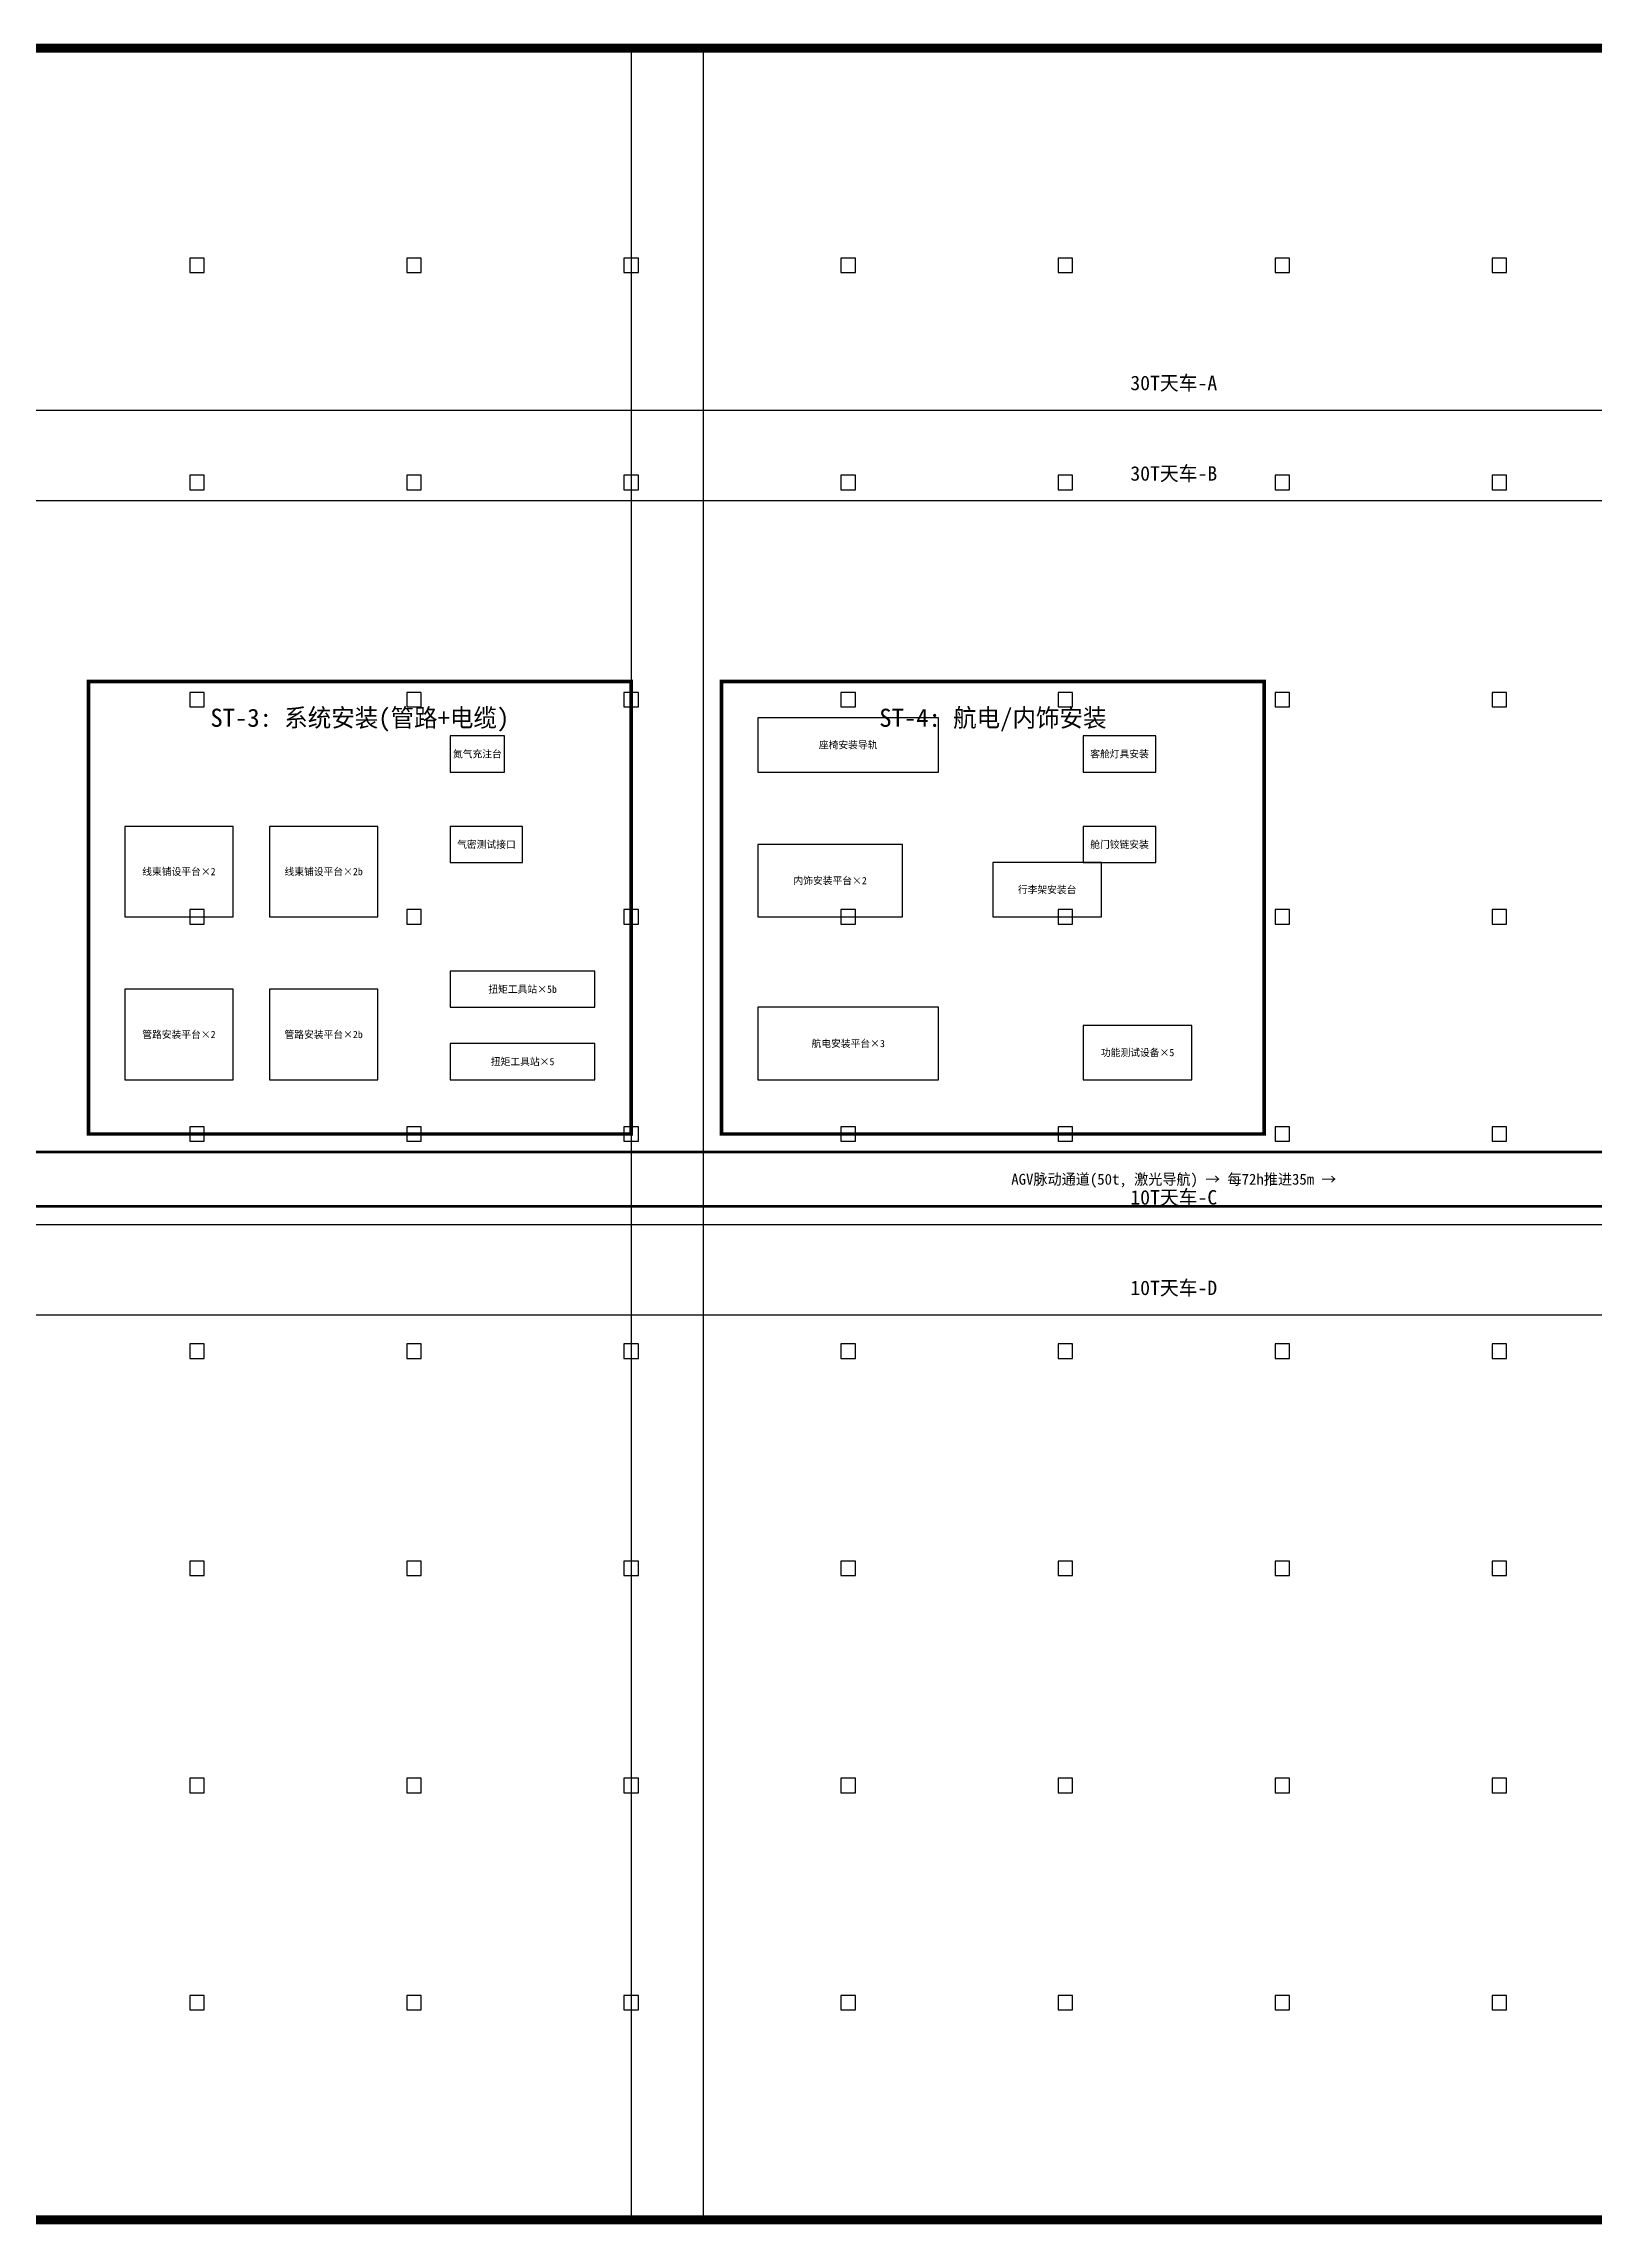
# Model space of a CAD drawing. Header units: metres. Extents: x -10 to 300, y -76 to 120.
# Drawn here: x 87.5 to 173.3, y -0.2 to 120.3 of the extents above; entities that cross this region are included whole.
import ezdxf
from ezdxf.enums import TextEntityAlignment as Align

# ---------------------------------------------------------------- set-up
doc = ezdxf.new("R2010")
doc.units = ezdxf.units.M
for name, color, linetype in [('A-COLS', 8, 'Continuous'), ('A-WALL', 7, 'Continuous'), ('E-CRANE-10T', 6, 'Continuous'), ('E-CRANE-30T', 6, 'Continuous'), ('M-EQUIP', 4, 'Continuous'), ('M-EQUIP-LABEL', 7, 'Continuous'), ('P-FLOW-AGV', 30, 'Continuous'), ('S-ZONE-FIRE', 1, 'Continuous'), ('T-STATION', 3, 'Continuous')]:
    doc.layers.add(name, color=color, linetype=linetype)

msp = doc.modelspace()

# ---------------------------------------------------------------- linework, layer by layer
at = {"layer": 'A-COLS'}
for points in [[(95.6, 107.6), (96.4, 107.6), (96.4, 108.4), (95.6, 108.4), (95.6, 107.6)], [(107.6, 107.6), (108.4, 107.6), (108.4, 108.4), (107.6, 108.4), (107.6, 107.6)], [(119.6, 107.6), (120.4, 107.6), (120.4, 108.4), (119.6, 108.4), (119.6, 107.6)], [(131.6, 107.6), (132.4, 107.6), (132.4, 108.4), (131.6, 108.4), (131.6, 107.6)], [(143.6, 107.6), (144.4, 107.6), (144.4, 108.4), (143.6, 108.4), (143.6, 107.6)], [(155.6, 107.6), (156.4, 107.6), (156.4, 108.4), (155.6, 108.4), (155.6, 107.6)], [(167.6, 107.6), (168.4, 107.6), (168.4, 108.4), (167.6, 108.4), (167.6, 107.6)], [(95.6, 95.6), (96.4, 95.6), (96.4, 96.4), (95.6, 96.4), (95.6, 95.6)], [(107.6, 95.6), (108.4, 95.6), (108.4, 96.4), (107.6, 96.4), (107.6, 95.6)], [(119.6, 95.6), (120.4, 95.6), (120.4, 96.4), (119.6, 96.4), (119.6, 95.6)], [(131.6, 95.6), (132.4, 95.6), (132.4, 96.4), (131.6, 96.4), (131.6, 95.6)], [(143.6, 95.6), (144.4, 95.6), (144.4, 96.4), (143.6, 96.4), (143.6, 95.6)], [(155.6, 95.6), (156.4, 95.6), (156.4, 96.4), (155.6, 96.4), (155.6, 95.6)], [(167.6, 95.6), (168.4, 95.6), (168.4, 96.4), (167.6, 96.4), (167.6, 95.6)], [(95.6, 83.6), (96.4, 83.6), (96.4, 84.4), (95.6, 84.4), (95.6, 83.6)], [(107.6, 83.6), (108.4, 83.6), (108.4, 84.4), (107.6, 84.4), (107.6, 83.6)], [(119.6, 83.6), (120.4, 83.6), (120.4, 84.4), (119.6, 84.4), (119.6, 83.6)], [(131.6, 83.6), (132.4, 83.6), (132.4, 84.4), (131.6, 84.4), (131.6, 83.6)], [(143.6, 83.6), (144.4, 83.6), (144.4, 84.4), (143.6, 84.4), (143.6, 83.6)], [(155.6, 83.6), (156.4, 83.6), (156.4, 84.4), (155.6, 84.4), (155.6, 83.6)], [(167.6, 83.6), (168.4, 83.6), (168.4, 84.4), (167.6, 84.4), (167.6, 83.6)], [(95.6, 71.6), (96.4, 71.6), (96.4, 72.4), (95.6, 72.4), (95.6, 71.6)], [(107.6, 71.6), (108.4, 71.6), (108.4, 72.4), (107.6, 72.4), (107.6, 71.6)], [(119.6, 71.6), (120.4, 71.6), (120.4, 72.4), (119.6, 72.4), (119.6, 71.6)], [(131.6, 71.6), (132.4, 71.6), (132.4, 72.4), (131.6, 72.4), (131.6, 71.6)], [(143.6, 71.6), (144.4, 71.6), (144.4, 72.4), (143.6, 72.4), (143.6, 71.6)], [(155.6, 71.6), (156.4, 71.6), (156.4, 72.4), (155.6, 72.4), (155.6, 71.6)], [(167.6, 71.6), (168.4, 71.6), (168.4, 72.4), (167.6, 72.4), (167.6, 71.6)], [(95.6, 59.6), (96.4, 59.6), (96.4, 60.4), (95.6, 60.4), (95.6, 59.6)], [(107.6, 59.6), (108.4, 59.6), (108.4, 60.4), (107.6, 60.4), (107.6, 59.6)], [(119.6, 59.6), (120.4, 59.6), (120.4, 60.4), (119.6, 60.4), (119.6, 59.6)], [(131.6, 59.6), (132.4, 59.6), (132.4, 60.4), (131.6, 60.4), (131.6, 59.6)], [(143.6, 59.6), (144.4, 59.6), (144.4, 60.4), (143.6, 60.4), (143.6, 59.6)], [(155.6, 59.6), (156.4, 59.6), (156.4, 60.4), (155.6, 60.4), (155.6, 59.6)], [(167.6, 59.6), (168.4, 59.6), (168.4, 60.4), (167.6, 60.4), (167.6, 59.6)], [(95.6, 47.6), (96.4, 47.6), (96.4, 48.4), (95.6, 48.4), (95.6, 47.6)], [(107.6, 47.6), (108.4, 47.6), (108.4, 48.4), (107.6, 48.4), (107.6, 47.6)], [(119.6, 47.6), (120.4, 47.6), (120.4, 48.4), (119.6, 48.4), (119.6, 47.6)], [(131.6, 47.6), (132.4, 47.6), (132.4, 48.4), (131.6, 48.4), (131.6, 47.6)], [(143.6, 47.6), (144.4, 47.6), (144.4, 48.4), (143.6, 48.4), (143.6, 47.6)], [(155.6, 47.6), (156.4, 47.6), (156.4, 48.4), (155.6, 48.4), (155.6, 47.6)], [(167.6, 47.6), (168.4, 47.6), (168.4, 48.4), (167.6, 48.4), (167.6, 47.6)], [(95.6, 35.6), (96.4, 35.6), (96.4, 36.4), (95.6, 36.4), (95.6, 35.6)], [(107.6, 35.6), (108.4, 35.6), (108.4, 36.4), (107.6, 36.4), (107.6, 35.6)], [(119.6, 35.6), (120.4, 35.6), (120.4, 36.4), (119.6, 36.4), (119.6, 35.6)], [(131.6, 35.6), (132.4, 35.6), (132.4, 36.4), (131.6, 36.4), (131.6, 35.6)], [(143.6, 35.6), (144.4, 35.6), (144.4, 36.4), (143.6, 36.4), (143.6, 35.6)], [(155.6, 35.6), (156.4, 35.6), (156.4, 36.4), (155.6, 36.4), (155.6, 35.6)], [(167.6, 35.6), (168.4, 35.6), (168.4, 36.4), (167.6, 36.4), (167.6, 35.6)], [(95.6, 23.6), (96.4, 23.6), (96.4, 24.4), (95.6, 24.4), (95.6, 23.6)], [(107.6, 23.6), (108.4, 23.6), (108.4, 24.4), (107.6, 24.4), (107.6, 23.6)], [(119.6, 23.6), (120.4, 23.6), (120.4, 24.4), (119.6, 24.4), (119.6, 23.6)], [(131.6, 23.6), (132.4, 23.6), (132.4, 24.4), (131.6, 24.4), (131.6, 23.6)], [(143.6, 23.6), (144.4, 23.6), (144.4, 24.4), (143.6, 24.4), (143.6, 23.6)], [(155.6, 23.6), (156.4, 23.6), (156.4, 24.4), (155.6, 24.4), (155.6, 23.6)], [(167.6, 23.6), (168.4, 23.6), (168.4, 24.4), (167.6, 24.4), (167.6, 23.6)], [(95.6, 11.6), (96.4, 11.6), (96.4, 12.4), (95.6, 12.4), (95.6, 11.6)], [(107.6, 11.6), (108.4, 11.6), (108.4, 12.4), (107.6, 12.4), (107.6, 11.6)], [(119.6, 11.6), (120.4, 11.6), (120.4, 12.4), (119.6, 12.4), (119.6, 11.6)], [(131.6, 11.6), (132.4, 11.6), (132.4, 12.4), (131.6, 12.4), (131.6, 11.6)], [(143.6, 11.6), (144.4, 11.6), (144.4, 12.4), (143.6, 12.4), (143.6, 11.6)], [(155.6, 11.6), (156.4, 11.6), (156.4, 12.4), (155.6, 12.4), (155.6, 11.6)], [(167.6, 11.6), (168.4, 11.6), (168.4, 12.4), (167.6, 12.4), (167.6, 11.6)]]:
    msp.add_lwpolyline(points, close=True, dxfattribs=at)
at = {"layer": 'A-WALL', "const_width": 0.5}
msp.add_lwpolyline([(0, 0), (300, 0), (300, 120), (0, 120), (0, 0)], dxfattribs=at)
at = {"layer": 'E-CRANE-10T'}
for p, q in [((5, 55), (295, 55)), ((5, 50), (295, 50))]:
    msp.add_line(p, q, dxfattribs=at)
at = {"layer": 'E-CRANE-30T'}
for p, q in [((5, 100), (295, 100)), ((5, 95), (295, 95))]:
    msp.add_line(p, q, dxfattribs=at)
at = {"layer": 'M-EQUIP'}
for points in [[(110, 80), (113, 80), (113, 82), (110, 82), (110, 80)], [(127, 80), (137, 80), (137, 83), (127, 83), (127, 80)], [(145, 80), (149, 80), (149, 82), (145, 82), (145, 80)], [(92, 72), (98, 72), (98, 77), (92, 77), (92, 72)], [(100, 72), (106, 72), (106, 77), (100, 77), (100, 72)], [(110, 75), (114, 75), (114, 77), (110, 77), (110, 75)], [(127, 72), (135, 72), (135, 76), (127, 76), (127, 72)], [(145, 75), (149, 75), (149, 77), (145, 77), (145, 75)], [(140, 72), (146, 72), (146, 75), (140, 75), (140, 72)], [(110, 67), (118, 67), (118, 69), (110, 69), (110, 67)], [(92, 63), (98, 63), (98, 68), (92, 68), (92, 63)], [(100, 63), (106, 63), (106, 68), (100, 68), (100, 63)], [(127, 63), (137, 63), (137, 67), (127, 67), (127, 63)], [(145, 63), (151, 63), (151, 66), (145, 66), (145, 63)], [(110, 63), (118, 63), (118, 65), (110, 65), (110, 63)]]:
    msp.add_lwpolyline(points, close=True, dxfattribs=at)
at = {"layer": 'P-FLOW-AGV', "const_width": 0.15}
msp.add_lwpolyline([(5, 56), (295, 56), (295, 59), (5, 59), (5, 56)], dxfattribs=at)
at = {"layer": 'S-ZONE-FIRE'}
msp.add_lwpolyline([(120, 0), (124, 0), (124, 120), (120, 120), (120, 0)], dxfattribs=at)
at = {"layer": 'T-STATION', "const_width": 0.2}
for points in [[(90, 60), (120, 60), (120, 85), (90, 85), (90, 60)], [(125, 60), (155, 60), (155, 85), (125, 85), (125, 60)]]:
    msp.add_lwpolyline(points, dxfattribs=at)

# ---------------------------------------------------------------- texts
at = {"layer": 'E-CRANE-10T'}
for s, p in [('10T天车-C', (150, 56.5)), ('10T天车-D', (150, 51.5))]:
    msp.add_text(s, height=0.8, dxfattribs=at).set_placement(p, align=Align.MIDDLE_CENTER)
at = {"layer": 'E-CRANE-30T'}
for s, p in [('30T天车-A', (150, 101.5)), ('30T天车-B', (150, 96.5))]:
    msp.add_text(s, height=0.8, dxfattribs=at).set_placement(p, align=Align.MIDDLE_CENTER)
at = {"layer": 'M-EQUIP-LABEL'}
for s, p in [('氮气充注台', (111.5, 81)), ('座椅安装导轨', (132, 81.5)), ('客舱灯具安装', (147, 81)), ('气密测试接口', (112, 76)), ('舱门铰链安装', (147, 76)), ('线束铺设平台×2', (95, 74.5)), ('线束铺设平台×2b', (103, 74.5)), ('内饰安装平台×2', (131, 74)), ('行李架安装台', (143, 73.5)), ('扭矩工具站×5b', (114, 68)), ('管路安装平台×2', (95, 65.5)), ('管路安装平台×2b', (103, 65.5)), ('航电安装平台×3', (132, 65)), ('扭矩工具站×5', (114, 64)), ('功能测试设备×5', (148, 64.5))]:
    msp.add_text(s, height=0.4, dxfattribs=at).set_placement(p, align=Align.MIDDLE_CENTER)
at = {"layer": 'P-FLOW-AGV'}
msp.add_text('AGV脉动通道(50t, 激光导航) → 每72h推进35m →', height=0.6, dxfattribs=at).set_placement((150, 57.5), align=Align.MIDDLE_CENTER)
at = {"layer": 'T-STATION'}
for s, p in [('ST-3: 系统安装(管路+电缆)', (105, 83)), ('ST-4: 航电/内饰安装', (140, 83))]:
    msp.add_text(s, height=1, dxfattribs=at).set_placement(p, align=Align.MIDDLE_CENTER)

doc.saveas('drawing.dxf')
